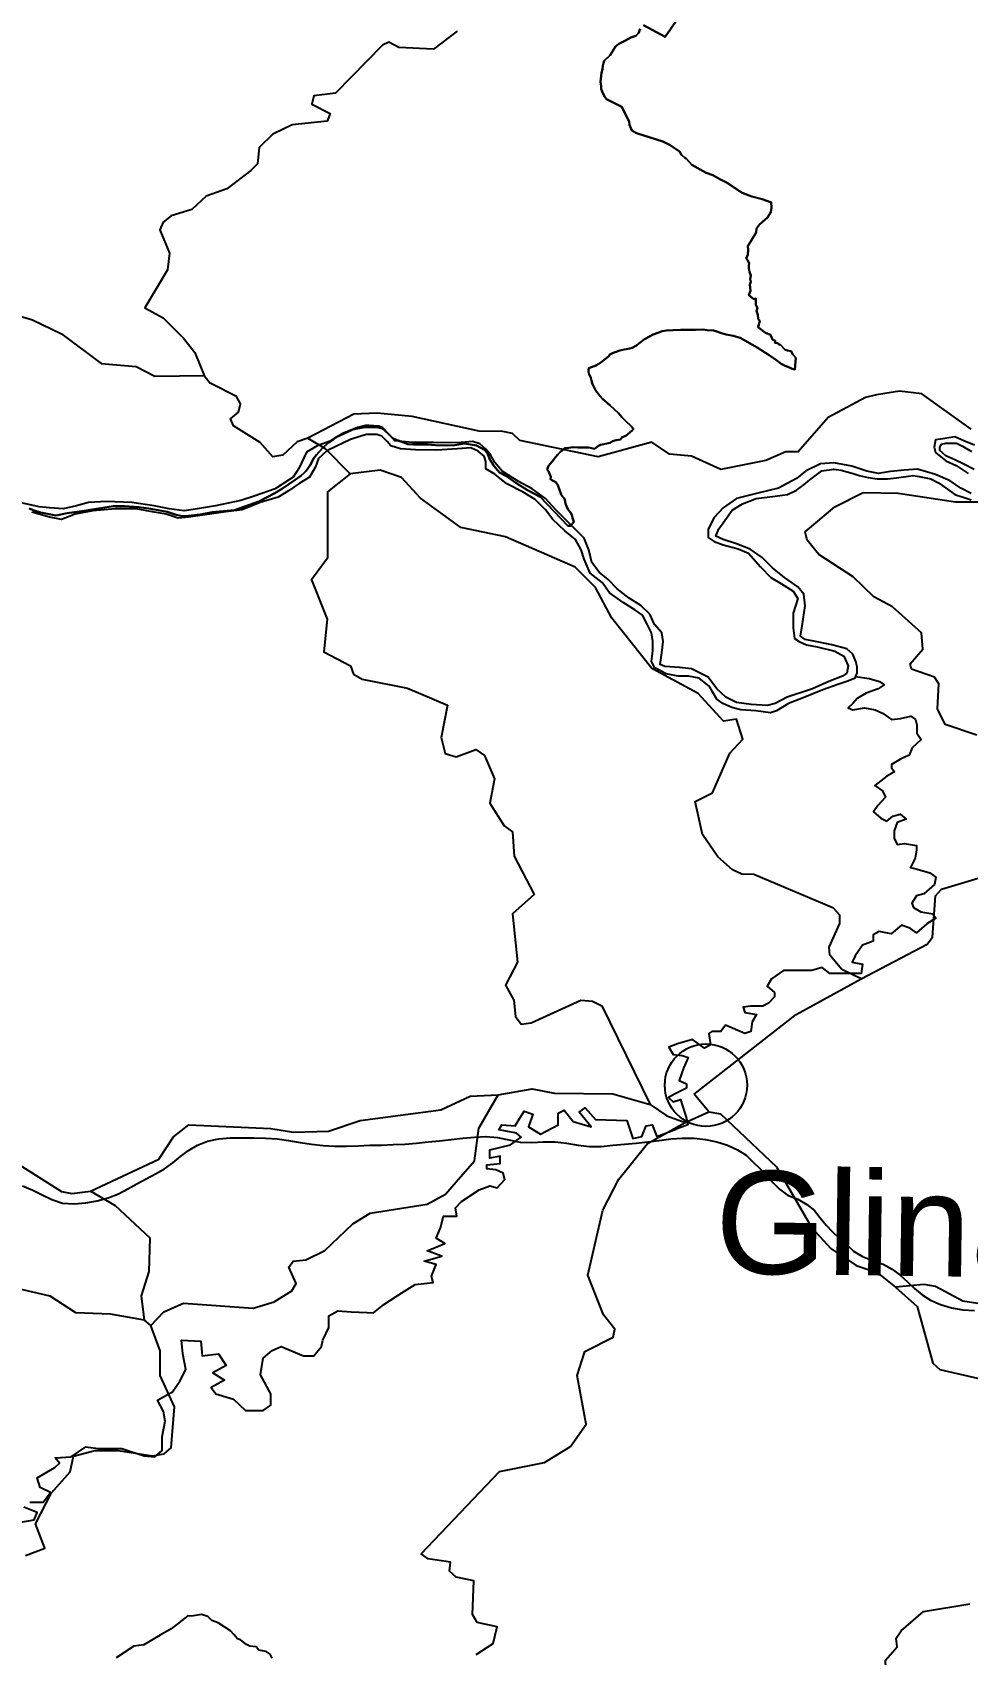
# Model space of a CAD drawing. Header units: metres. Extents: x 13.21 to 19.52, y 42.14 to 46.62.
# Drawn here: x 15.9417 to 16.1456, y 45.2218 to 45.5755 of the extents above; entities that cross this region are included whole.
import ezdxf

# ---------------------------------------------------------------- set-up
doc = ezdxf.new("R2010")
doc.units = ezdxf.units.M
doc.header["$MEASUREMENT"] = 0
for name, color, linetype in [('CESTE', 5, 'Continuous'), ('grad_manji', 1, 'Continuous'), ('hr', 9, 'Continuous'), ('naziv_manji', 1, 'Continuous'), ('PRUGE', 7, 'Continuous'), ('RIJEKE', 4, 'Continuous')]:
    doc.layers.add(name, color=color, linetype=linetype)
doc.styles.get("Standard").update_dxf_attribs({"font": 'arial.ttf'})

msp = doc.modelspace()

# ---------------------------------------------------------------- linework, layer by layer
at = {"layer": 'CESTE'}
for p, q in [((15.97915, 45.50073), (15.98047, 45.49905)), ((16.08923, 45.34013), (16.08599, 45.34402)), ((16.08404, 45.33785), (16.08923, 45.34013)), ((15.9675, 45.29355), (15.96618, 45.2947))]:
    msp.add_line(p, q, dxfattribs=at)
for points in [[(16.03435, 45.5758), (16.02914, 45.57184), (16.0216, 45.57221), (16.0194, 45.57337), (16.01803, 45.57272), (16.00783, 45.56225), (16.00304, 45.56171), (16.00266, 45.55983), (16.0066, 45.55786), (16.00601, 45.55613), (15.99832, 45.55539), (15.99411, 45.55334), (15.99115, 45.5504), (15.99082, 45.54688), (15.98934, 45.54539), (15.98413, 45.54139), (15.97963, 45.53979), (15.97646, 45.53692), (15.97194, 45.53549), (15.97019, 45.53417), (15.96946, 45.53247), (15.97157, 45.52735), (15.97115, 45.52374), (15.96622, 45.51545), (15.97021, 45.51324), (15.97468, 45.50885), (15.97715, 45.50572), (15.97915, 45.50073)], [(15.93685, 45.5143), (15.94173, 45.51287), (15.94805, 45.50981), (15.95672, 45.50333), (15.96433, 45.50268), (15.96842, 45.50054), (15.97915, 45.50073)], [(16.00174, 45.48703), (15.99941, 45.48624), (15.99631, 45.48334), (15.99414, 45.48296), (15.99136, 45.4861), (15.98553, 45.4897), (15.98491, 45.49127), (15.98663, 45.49274), (15.98708, 45.49452), (15.98619, 45.49613), (15.98047, 45.49905)], [(16.14637, 45.48901), (16.13564, 45.49672), (16.13075, 45.4973), (16.12573, 45.49649), (16.12333, 45.49592), (16.11524, 45.49152), (16.10865, 45.48403), (16.10596, 45.48406), (16.10164, 45.48218), (16.09179, 45.48021), (16.08543, 45.4831), (16.08063, 45.48358), (16.07679, 45.48613), (16.06508, 45.48294), (16.04798, 45.48652), (16.04641, 45.48802), (16.0443, 45.48851), (16.03914, 45.48854), (16.02448, 45.49176), (16.01687, 45.49246), (16.0118, 45.49226), (16.00174, 45.48703)], [(16.00174, 45.48703), (16.00555, 45.48477), (16.01101, 45.47924)], [(16.12242, 45.36917), (16.11822, 45.37121), (16.11558, 45.37428), (16.11545, 45.37604), (16.11776, 45.38124), (16.11777, 45.383), (16.1164, 45.38456), (16.099, 45.39191), (16.09638, 45.39196), (16.09436, 45.39293), (16.09114, 45.39578), (16.08781, 45.40059), (16.08624, 45.4078), (16.09003, 45.40974), (16.09378, 45.41836), (16.09663, 45.42142), (16.09524, 45.42578), (16.09241, 45.42536), (16.08684, 45.43135), (16.0768, 45.43682), (16.06806, 45.44778), (16.06446, 45.4545), (16.06005, 45.45888), (16.04488, 45.4655), (16.03516, 45.46758), (16.02633, 45.47393), (16.02217, 45.47843), (16.01751, 45.48003), (16.01101, 45.47924)], [(16.01101, 45.47924), (16.00603, 45.47531), (16.00608, 45.46091), (16.00259, 45.45615), (16.00595, 45.4476), (16.00524, 45.44047), (16.01105, 45.43742), (16.01174, 45.43561), (16.0136, 45.43449), (16.02349, 45.43255), (16.03224, 45.42882), (16.03087, 45.42176), (16.03174, 45.41825), (16.03412, 45.41754), (16.03837, 45.41918), (16.04029, 45.41786), (16.04246, 45.41274), (16.04146, 45.40745), (16.04456, 45.40252), (16.04636, 45.40117), (16.04674, 45.39592), (16.05109, 45.38755), (16.04642, 45.38333), (16.04748, 45.37278), (16.04486, 45.3678), (16.0467, 45.36451), (16.04702, 45.36094), (16.04828, 45.35926), (16.05043, 45.35954), (16.06127, 45.36447), (16.06386, 45.36428), (16.06586, 45.36327), (16.07641, 45.34176)], [(16.14762, 45.42229), (16.14076, 45.42464), (16.13906, 45.42804), (16.13934, 45.4335), (16.13838, 45.43493), (16.13341, 45.4367), (16.1331, 45.43782), (16.13589, 45.44106), (16.13556, 45.4446), (16.12928, 45.45029), (16.12521, 45.45244), (16.12068, 45.45679), (16.11318, 45.46169), (16.11061, 45.46479), (16.11022, 45.46661), (16.11668, 45.47207), (16.12283, 45.47518), (16.13048, 45.47502), (16.143, 45.47314), (16.15572, 45.47315)], [(16.12242, 45.36917), (16.13678, 45.37671), (16.13794, 45.37822), (16.13862, 45.38723), (16.13996, 45.38871), (16.16175, 45.39524)], [(16.08599, 45.34402), (16.10825, 45.36135), (16.12242, 45.36917)], [(15.88756, 45.34829), (15.90116, 45.34019), (15.93658, 45.33004), (15.94803, 45.32282), (15.9503, 45.32238), (15.95439, 45.32287)], [(15.95439, 45.32287), (15.96924, 45.32984), (15.9725, 45.33467), (15.97582, 45.33734), (15.99367, 45.33654), (15.99863, 45.33572), (16.00627, 45.33596), (16.0132, 45.33823), (16.03073, 45.34056), (16.03714, 45.34356), (16.04329, 45.34386)], [(16.03413, 45.32486), (16.0381, 45.32944), (16.03904, 45.33661), (16.04329, 45.34386)], [(16.04329, 45.34386), (16.05065, 45.34518), (16.05554, 45.34426), (16.0683, 45.34407), (16.07641, 45.34176)], [(16.07641, 45.34176), (16.08001, 45.33926), (16.08404, 45.33785)], [(16.08923, 45.34013), (16.09174, 45.33972), (16.10392, 45.32819), (16.11165, 45.31489), (16.11583, 45.31038), (16.1213, 45.30662), (16.12591, 45.3051), (16.1299, 45.30195)], [(16.0385, 45.22181), (16.04218, 45.22425), (16.04304, 45.22787), (16.03867, 45.22879), (16.03764, 45.23054), (16.03798, 45.2379), (16.03411, 45.23871), (16.03264, 45.24001), (16.03286, 45.24193), (16.02797, 45.24271), (16.0265, 45.24378), (16.04359, 45.26171), (16.05339, 45.26367), (16.05906, 45.26722), (16.06247, 45.27203), (16.06051, 45.28265), (16.06215, 45.28793), (16.06837, 45.29104), (16.0687, 45.29277), (16.06622, 45.29591), (16.06284, 45.30457), (16.06608, 45.31871), (16.06956, 45.32545), (16.07585, 45.33328), (16.08404, 45.33785)], [(15.9675, 45.29355), (15.97033, 45.29652), (15.97464, 45.29844), (15.98985, 45.29734), (15.99443, 45.29875), (15.99831, 45.30114), (15.99919, 45.30274), (15.9976, 45.30632), (15.99858, 45.30762), (16.00131, 45.30788), (16.00546, 45.30993), (16.01157, 45.3157), (16.01536, 45.31805), (16.02777, 45.32), (16.03181, 45.32218), (16.03413, 45.32486)], [(15.96618, 45.2947), (15.96549, 45.30007), (15.96716, 45.30534), (15.96736, 45.31258), (15.95984, 45.31963), (15.95439, 45.32287)], [(16.20379, 45.31891), (16.19661, 45.31706), (16.17956, 45.30916), (16.17027, 45.30627), (16.16813, 45.30524), (16.16591, 45.30207), (16.15458, 45.29797), (16.1521, 45.29772), (16.14462, 45.29885), (16.13866, 45.30208), (16.13613, 45.30251), (16.1299, 45.30195)], [(15.96618, 45.2947), (15.95877, 45.29604), (15.95121, 45.29634), (15.94557, 45.29999), (15.93583, 45.30218), (15.93033, 45.30593), (15.92797, 45.30615), (15.9158, 45.3033), (15.90559, 45.30393), (15.90152, 45.302), (15.89682, 45.30118), (15.89052, 45.29338), (15.87587, 45.2871)], [(16.1299, 45.30195), (16.13462, 45.2977), (16.13808, 45.28535), (16.13958, 45.284), (16.15412, 45.28061), (16.15838, 45.27871), (16.16931, 45.27114), (16.17255, 45.26627), (16.17425, 45.26096), (16.18085, 45.25659)], [(15.94022, 45.24345), (15.94439, 45.245), (15.94236, 45.25029), (15.94585, 45.25707), (15.94995, 45.26163), (15.95064, 45.26505), (15.9553, 45.26633), (15.96044, 45.26633), (15.96789, 45.26513), (15.97045, 45.26561), (15.97195, 45.26689), (15.97271, 45.27586), (15.96954, 45.28267), (15.9696, 45.28806), (15.9675, 45.29355)], [(16.153, 45.15509), (16.14076, 45.15851), (16.13906, 45.15975), (16.1371, 45.16312), (16.13622, 45.16858), (16.13386, 45.16879), (16.13557, 45.17902), (16.1247, 45.19111), (16.12424, 45.19288), (16.12573, 45.1963), (16.12385, 45.20139), (16.12481, 45.20496), (16.12818, 45.20982), (16.12773, 45.22058), (16.13028, 45.22354), (16.13008, 45.22538), (16.13115, 45.22699), (16.13601, 45.23119), (16.14608, 45.2329)]]:
    msp.add_lwpolyline(points, dxfattribs=at)
at = {"layer": 'grad_manji'}
msp.add_circle((16.08858, 45.34597), 0.00898, dxfattribs=at)
at = {"layer": 'hr'}
for points in [[(16.07421, 45.57627), (16.07386, 45.57535), (16.07326, 45.57479), (16.07216, 45.57443), (16.07101, 45.57375), (16.0696, 45.57301), (16.06885, 45.5724), (16.06772, 45.57058), (16.06641, 45.56931), (16.06622, 45.5688), (16.06611, 45.56825), (16.06599, 45.56749), (16.0658, 45.56672), (16.06572, 45.56607), (16.06562, 45.5654), (16.06557, 45.56473), (16.0657, 45.56378), (16.06576, 45.56318), (16.06592, 45.56263), (16.06626, 45.56196), (16.06655, 45.56146), (16.06687, 45.56093), (16.07023, 45.5593), (16.0711, 45.55748), (16.07181, 45.55611), (16.0719, 45.55534), (16.07238, 45.5541), (16.07345, 45.55352), (16.07917, 45.55169), (16.08077, 45.55092), (16.0828, 45.54956), (16.08323, 45.54882), (16.08395, 45.54816), (16.08424, 45.54803), (16.0855, 45.54661), (16.08865, 45.54492), (16.09008, 45.54437), (16.09163, 45.54351), (16.09302, 45.54279), (16.09646, 45.54055), (16.09856, 45.5397), (16.1008, 45.53913), (16.10263, 45.53853), (16.10281, 45.53846), (16.10283, 45.53736), (16.10272, 45.53631), (16.10198, 45.53518), (16.10026, 45.53362), (16.09961, 45.53273), (16.09949, 45.53187), (16.0977, 45.52891), (16.0978, 45.52821), (16.09774, 45.52697), (16.09736, 45.52631), (16.09765, 45.52586), (16.09796, 45.5252), (16.09791, 45.5247), (16.09794, 45.52406), (16.0981, 45.52329), (16.09835, 45.52254), (16.09822, 45.52168), (16.09836, 45.52114), (16.09817, 45.52056), (16.09832, 45.51913), (16.09793, 45.51823), (16.09905, 45.51735), (16.09946, 45.51747), (16.09946, 45.51613), (16.09978, 45.5154), (16.09956, 45.51482), (16.09991, 45.51391), (16.09993, 45.51304), (16.10032, 45.51252), (16.09993, 45.51135), (16.10003, 45.5112), (16.10159, 45.51001), (16.10264, 45.50955), (16.10307, 45.50858), (16.10365, 45.50824), (16.10364, 45.5079), (16.10356, 45.50779), (16.10419, 45.50773), (16.10458, 45.5074), (16.10475, 45.50745), (16.10584, 45.50631), (16.10633, 45.50615), (16.10716, 45.50601), (16.10751, 45.50528), (16.10819, 45.50455), (16.10799, 45.50202), (16.10735, 45.50219), (16.10676, 45.50243), (16.10585, 45.5028), (16.10498, 45.50325), (16.10402, 45.50399), (16.10238, 45.50516), (16.09975, 45.50678), (16.0977, 45.50796), (16.09607, 45.50888), (16.09449, 45.50934), (16.09301, 45.50964), (16.09196, 45.50992), (16.09076, 45.5104), (16.09019, 45.51051), (16.08881, 45.51058), (16.08791, 45.51076), (16.08629, 45.51067), (16.08461, 45.51064), (16.08301, 45.51065), (16.08144, 45.51058), (16.08, 45.51053), (16.07899, 45.51039), (16.07809, 45.51003), (16.07703, 45.50963), (16.07624, 45.5092), (16.07519, 45.50864), (16.07453, 45.50815), (16.07391, 45.50765), (16.07341, 45.50724), (16.07328, 45.50716), (16.07249, 45.50675), (16.07198, 45.5066), (16.07077, 45.50634), (16.0698, 45.50612), (16.06877, 45.50582), (16.06816, 45.50557), (16.06765, 45.50525), (16.06731, 45.50486), (16.06637, 45.5041), (16.06566, 45.5035), (16.0652, 45.50323), (16.06445, 45.50284), (16.06339, 45.50247), (16.06307, 45.50227), (16.06293, 45.50199), (16.06296, 45.50151), (16.06313, 45.50089), (16.06347, 45.50023), (16.06348, 45.50017), (16.06364, 45.49964), (16.06387, 45.49881), (16.06441, 45.49767), (16.06486, 45.49701), (16.065, 45.49683), (16.0654, 45.49628), (16.06598, 45.49565), (16.06771, 45.49416), (16.06856, 45.49336), (16.06949, 45.49246), (16.07026, 45.4916), (16.07105, 45.49082), (16.07235, 45.48957), (16.0728, 45.48901), (16.07245, 45.48871), (16.07109, 45.48758), (16.07033, 45.48728), (16.06993, 45.48674), (16.06897, 45.48663), (16.06823, 45.48642), (16.06767, 45.48603), (16.06556, 45.48555), (16.06512, 45.48538), (16.06429, 45.48468), (16.06332, 45.48492), (16.06288, 45.48499), (16.06204, 45.485), (16.06063, 45.48497), (16.05958, 45.48505), (16.05866, 45.48494), (16.0578, 45.48484), (16.05738, 45.48451), (16.0568, 45.48397), (16.05624, 45.48346), (16.05578, 45.48292), (16.05536, 45.4823), (16.05471, 45.48155), (16.05427, 45.48099), (16.05392, 45.48022), (16.05432, 45.47969), (16.05449, 45.47928), (16.05472, 45.47866), (16.05471, 45.47811), (16.05494, 45.47786), (16.05585, 45.47748), (16.05628, 45.47677), (16.05667, 45.47575), (16.057, 45.47477), (16.05733, 45.47431), (16.05769, 45.47394), (16.05782, 45.47357), (16.05796, 45.47278), (16.05814, 45.47218), (16.05843, 45.47156), (16.05901, 45.47081), (16.05932, 45.47029), (16.05944, 45.46967), (16.05978, 45.46878), (16.0591, 45.46795), (16.05844, 45.46793), (16.05243, 45.47428), (16.04963, 45.47567), (16.04711, 45.47727), (16.04509, 45.47872), (16.04354, 45.47956), (16.0423, 45.48097), (16.04146, 45.48238), (16.04097, 45.4837), (16.04012, 45.48454), (16.03853, 45.48544), (16.03593, 45.48589), (16.03384, 45.48551), (16.03196, 45.48544), (16.02961, 45.48548), (16.02788, 45.48566), (16.02484, 45.48565), (16.02358, 45.48573), (16.02055, 45.48689), (16.01795, 45.48911), (16.01669, 45.48945), (16.01521, 45.48947), (16.01416, 45.48942), (16.01155, 45.48896), (16.00792, 45.48724), (16.00689, 45.48649), (16.00619, 45.48603), (16.00492, 45.48476), (16.00363, 45.48337), (16.00307, 45.48267), (16.00228, 45.48118), (16.00143, 45.4799), (16.00095, 45.4795), (16.00025, 45.47884), (15.99897, 45.47797), (15.99625, 45.47604), (15.99457, 45.47504), (15.99107, 45.47324), (15.99006, 45.47284), (15.98579, 45.47135), (15.98093, 45.47089), (15.9783, 45.4704), (15.97572, 45.4701), (15.97485, 45.47006), (15.97404, 45.47014), (15.97285, 45.47042), (15.97107, 45.47097), (15.96912, 45.47137), (15.96712, 45.47173), (15.96491, 45.472), (15.9618, 45.47224), (15.9593, 45.47219), (15.95298, 45.4712), (15.94926, 45.47066), (15.94685, 45.47021), (15.94388, 45.47076), (15.94344, 45.47083), (15.94208, 45.47124), (15.941, 45.47169)], [(15.941, 45.47169), (15.94208, 45.47124), (15.94344, 45.47083), (15.94388, 45.47076), (15.94685, 45.47021), (15.94926, 45.47066), (15.95298, 45.4712), (15.9593, 45.47219), (15.9618, 45.47224), (15.96491, 45.472), (15.96712, 45.47173), (15.96912, 45.47137), (15.97107, 45.47097), (15.97285, 45.47042), (15.97404, 45.47014), (15.97485, 45.47006), (15.97572, 45.4701), (15.9783, 45.4704), (15.98093, 45.47089), (15.98579, 45.47135), (15.99006, 45.47284), (15.99107, 45.47324), (15.99457, 45.47504), (15.99625, 45.47604), (15.99897, 45.47797), (16.00025, 45.47884), (16.00095, 45.4795), (16.00143, 45.4799), (16.00228, 45.48118), (16.00307, 45.48267), (16.00363, 45.48337), (16.00492, 45.48476), (16.00619, 45.48603), (16.00689, 45.48649), (16.00792, 45.48724), (16.01155, 45.48896), (16.01416, 45.48942), (16.01521, 45.48947), (16.01669, 45.48945), (16.01795, 45.48911), (16.02055, 45.48689), (16.02358, 45.48573), (16.02484, 45.48565), (16.02788, 45.48566), (16.02961, 45.48548), (16.03196, 45.48544), (16.03384, 45.48551), (16.03593, 45.48589), (16.03853, 45.48544), (16.04012, 45.48454), (16.04097, 45.4837), (16.04146, 45.48238), (16.0423, 45.48097), (16.04354, 45.47956), (16.04509, 45.47872), (16.04711, 45.47727), (16.04963, 45.47567), (16.05243, 45.47428), (16.05844, 45.46793), (16.0591, 45.46795), (16.05978, 45.46878), (16.05944, 45.46967), (16.05932, 45.47029), (16.05901, 45.47081), (16.05843, 45.47156), (16.05814, 45.47218), (16.05796, 45.47278), (16.05782, 45.47357), (16.05769, 45.47394), (16.05733, 45.47431), (16.057, 45.47477), (16.05667, 45.47575), (16.05628, 45.47677), (16.05585, 45.47748), (16.05494, 45.47786), (16.05471, 45.47811), (16.05472, 45.47866), (16.05449, 45.47928), (16.05432, 45.47969), (16.05392, 45.48022), (16.05427, 45.48099), (16.05471, 45.48155), (16.05536, 45.4823), (16.05578, 45.48292), (16.05624, 45.48346), (16.0568, 45.48397), (16.05738, 45.48451), (16.0578, 45.48484), (16.05866, 45.48494), (16.05958, 45.48505), (16.06063, 45.48497), (16.06204, 45.485), (16.06288, 45.48499), (16.06332, 45.48492), (16.06429, 45.48468), (16.06512, 45.48538), (16.06556, 45.48555), (16.06767, 45.48603), (16.06823, 45.48642), (16.06897, 45.48663), (16.06993, 45.48674), (16.07033, 45.48728), (16.07109, 45.48758), (16.07245, 45.48871), (16.0728, 45.48901), (16.07235, 45.48957), (16.07105, 45.49082), (16.07026, 45.4916), (16.06949, 45.49246), (16.06856, 45.49336), (16.06771, 45.49416), (16.06598, 45.49565), (16.0654, 45.49628), (16.065, 45.49683), (16.06486, 45.49701), (16.06441, 45.49767), (16.06387, 45.49881), (16.06364, 45.49964), (16.06348, 45.50017), (16.06347, 45.50023), (16.06313, 45.50089), (16.06296, 45.50151), (16.06293, 45.50199), (16.06307, 45.50227), (16.06339, 45.50247), (16.06445, 45.50284), (16.0652, 45.50323), (16.06566, 45.5035), (16.06637, 45.5041), (16.06731, 45.50486), (16.06765, 45.50525), (16.06816, 45.50557), (16.06877, 45.50582), (16.0698, 45.50612), (16.07077, 45.50634), (16.07198, 45.5066), (16.07249, 45.50675), (16.07328, 45.50716), (16.07341, 45.50724), (16.07391, 45.50765), (16.07453, 45.50815), (16.07519, 45.50864), (16.07624, 45.5092), (16.07703, 45.50963), (16.07809, 45.51003), (16.07899, 45.51039), (16.08, 45.51053), (16.08144, 45.51058), (16.08301, 45.51065), (16.08461, 45.51064), (16.08629, 45.51067), (16.08791, 45.51076), (16.08881, 45.51058), (16.09019, 45.51051), (16.09076, 45.5104), (16.09196, 45.50992), (16.09301, 45.50964), (16.09449, 45.50934), (16.09607, 45.50888), (16.0977, 45.50796), (16.09975, 45.50678), (16.10238, 45.50516), (16.10402, 45.50399), (16.10498, 45.50325), (16.10585, 45.5028), (16.10676, 45.50243), (16.10735, 45.50219), (16.10799, 45.50202), (16.10819, 45.50455), (16.10751, 45.50528), (16.10716, 45.50601), (16.10633, 45.50615), (16.10584, 45.50631), (16.10475, 45.50745), (16.10458, 45.5074), (16.10419, 45.50773), (16.10356, 45.50779), (16.10364, 45.5079), (16.10365, 45.50824), (16.10307, 45.50858), (16.10264, 45.50955), (16.10159, 45.51001), (16.10003, 45.5112), (16.09993, 45.51135), (16.10032, 45.51252), (16.09993, 45.51304), (16.09991, 45.51391), (16.09956, 45.51482), (16.09978, 45.5154), (16.09946, 45.51613), (16.09946, 45.51747), (16.09905, 45.51735), (16.09793, 45.51823), (16.09832, 45.51913), (16.09817, 45.52056), (16.09836, 45.52114), (16.09822, 45.52168), (16.09835, 45.52254), (16.0981, 45.52329), (16.09794, 45.52406), (16.09791, 45.5247), (16.09796, 45.5252), (16.09765, 45.52586), (16.09736, 45.52631), (16.09774, 45.52697), (16.0978, 45.52821), (16.0977, 45.52891), (16.09949, 45.53187), (16.09961, 45.53273), (16.10026, 45.53362), (16.10198, 45.53518), (16.10272, 45.53631), (16.10283, 45.53736), (16.10281, 45.53846), (16.10263, 45.53853), (16.1008, 45.53913), (16.09856, 45.5397), (16.09646, 45.54055), (16.09302, 45.54279), (16.09163, 45.54351), (16.09008, 45.54437), (16.08865, 45.54492), (16.0855, 45.54661), (16.08424, 45.54803), (16.08395, 45.54816), (16.08323, 45.54882), (16.0828, 45.54956), (16.08077, 45.55092), (16.07917, 45.55169), (16.07345, 45.55352), (16.07238, 45.5541), (16.0719, 45.55534), (16.07181, 45.55611), (16.0711, 45.55748), (16.07023, 45.5593), (16.06687, 45.56093), (16.06655, 45.56146), (16.06626, 45.56196), (16.06592, 45.56263), (16.06576, 45.56318), (16.0657, 45.56378), (16.06557, 45.56473), (16.06562, 45.5654), (16.06572, 45.56607), (16.0658, 45.56672), (16.06599, 45.56749), (16.06611, 45.56825), (16.06622, 45.5688), (16.06641, 45.56931), (16.06772, 45.57058), (16.06885, 45.5724), (16.0696, 45.57301), (16.07101, 45.57375), (16.07216, 45.57443), (16.07326, 45.57479), (16.07386, 45.57535), (16.07421, 45.57627)], [(16.08254, 45.57862), (16.07965, 45.57456), (16.07499, 45.57708)], [(16.07499, 45.57708), (16.07965, 45.57456), (16.08254, 45.57862)], [(15.99398, 45.22102), (15.99356, 45.22189), (15.99268, 45.22249), (15.99105, 45.22281), (15.99047, 45.22354), (15.98915, 45.22367), (15.98842, 45.22401), (15.9871, 45.22502), (15.98646, 45.22523), (15.98565, 45.22622), (15.98487, 45.22701), (15.9822, 45.22877), (15.98081, 45.22927), (15.97999, 45.23009), (15.97858, 45.23053), (15.97641, 45.23019), (15.97562, 45.23026), (15.97193, 45.22742), (15.96953, 45.22604), (15.96602, 45.22391), (15.96383, 45.22367), (15.96, 45.22113)]]:
    msp.add_lwpolyline(points, dxfattribs=at)
at = {"layer": 'PRUGE'}
msp.add_lwpolyline([(15.93955, 45.32401), (15.94177, 45.32311), (15.94385, 45.32207), (15.94595, 45.32105), (15.94829, 45.32027), (15.95078, 45.32007), (15.95333, 45.32033), (15.95581, 45.32078), (15.9582, 45.32141), (15.96046, 45.32224), (15.96249, 45.32333), (15.9645, 45.32445), (15.96651, 45.32555), (15.96858, 45.3266), (15.97053, 45.32776), (15.97234, 45.32902), (15.97399, 45.33039), (15.97573, 45.33172), (15.97767, 45.33289), (15.97991, 45.33377), (15.98234, 45.33429), (15.98488, 45.33452), (15.98488, 45.33452), (15.98743, 45.33448), (15.98999, 45.33448), (15.99254, 45.33443), (15.99507, 45.33426), (15.99758, 45.33392), (16.00006, 45.33349), (16.00255, 45.33309), (16.00508, 45.3328), (16.00761, 45.33264), (16.01016, 45.33267), (16.01272, 45.33275), (16.01526, 45.33285), (16.01782, 45.33291), (16.02036, 45.333), (16.02291, 45.33313), (16.02545, 45.33332), (16.02797, 45.33358), (16.0305, 45.33386), (16.03302, 45.33409), (16.03554, 45.33438), (16.03807, 45.33464), (16.04062, 45.3348), (16.04062, 45.3348), (16.04313, 45.33454), (16.04559, 45.33405), (16.04806, 45.33357), (16.05058, 45.33349), (16.05314, 45.33361), (16.05314, 45.33361), (16.0557, 45.33364), (16.0582, 45.33333), (16.06068, 45.33288), (16.06321, 45.3326), (16.06575, 45.33263), (16.06828, 45.33286), (16.07082, 45.33309), (16.07335, 45.33332), (16.07588, 45.33359), (16.07837, 45.33393), (16.0809, 45.33424), (16.08343, 45.33443), (16.08343, 45.33443), (16.08599, 45.33441), (16.0885, 45.33412), (16.09094, 45.33358), (16.0933, 45.33287), (16.09543, 45.33189), (16.09731, 45.33067), (16.09883, 45.32922), (16.10035, 45.32777), (16.10183, 45.32631), (16.10313, 45.32476), (16.1046, 45.32328), (16.10636, 45.32199), (16.10859, 45.32109), (16.11057, 45.31997), (16.11223, 45.31861), (16.11346, 45.31702), (16.11484, 45.31538), (16.11607, 45.31409), (16.11761, 45.31264), (16.11923, 45.31125), (16.12075, 45.30981), (16.12269, 45.30863), (16.12492, 45.30776), (16.12719, 45.30695), (16.1292, 45.30583), (16.13093, 45.30452), (16.13249, 45.30309), (16.13403, 45.30166), (16.13569, 45.30028), (16.13755, 45.29906), (16.13974, 45.29812), (16.14209, 45.29743), (16.14457, 45.29699), (16.14711, 45.29681)], dxfattribs=at)
at = {"layer": 'RIJEKE'}
for points in [[(16.10203, 45.42873), (16.09845, 45.42896), (16.0952, 45.42942), (16.09293, 45.43057), (16.09098, 45.43241), (16.08903, 45.43493), (16.08545, 45.43676), (16.08284, 45.437), (16.07959, 45.43723), (16.07862, 45.43768), (16.07894, 45.4402), (16.07927, 45.44272), (16.07895, 45.44456), (16.07732, 45.4464), (16.07636, 45.44868), (16.0744, 45.45052), (16.07181, 45.45213), (16.0692, 45.45419), (16.06723, 45.45625), (16.06529, 45.45785), (16.06367, 45.45992), (16.06302, 45.46267), (16.06205, 45.4652), (16.06042, 45.4668), (16.05815, 45.46909), (16.05586, 45.47138), (16.05358, 45.4739), (16.05065, 45.47597), (16.04773, 45.47757), (16.04416, 45.47986), (16.04252, 45.4817), (16.04154, 45.48353), (16.04058, 45.48467), (16.03927, 45.48582), (16.03765, 45.48629), (16.03765, 45.48629), (16.03438, 45.48605), (16.02918, 45.48606), (16.02461, 45.48606), (16.02073, 45.48643), (16.01939, 45.48789), (16.01813, 45.48929), (16.01725, 45.48968), (16.01512, 45.48981), (16.01512, 45.48981), (16.01437, 45.4898), (16.01256, 45.4894), (16.0093, 45.48802), (16.00663, 45.48641), (16.00377, 45.48537), (16.00148, 45.484), (15.99986, 45.48056), (15.99856, 45.4785), (15.99778, 45.47801), (15.99464, 45.47598), (15.99008, 45.47437), (15.98714, 45.47347), (15.98161, 45.47231), (15.9777, 45.47163), (15.97478, 45.47117), (15.97152, 45.47163), (15.96826, 45.47231), (15.96338, 45.47299), (15.95783, 45.47321), (15.95783, 45.47321), (15.95394, 45.47299), (15.95132, 45.4723), (15.9484, 45.47161), (15.94546, 45.47185), (15.94318, 45.47207), (15.93894, 45.47299)], [(16.12116, 45.43508), (16.12093, 45.43467), (16.1193, 45.43399), (16.11734, 45.4333), (16.11409, 45.43216), (16.11016, 45.43056), (16.10659, 45.42917), (16.10398, 45.42758), (16.10267, 45.42712), (16.09942, 45.42758), (16.09617, 45.42782), (16.09422, 45.42828), (16.09228, 45.42919), (16.09098, 45.43011), (16.09, 45.43172), (16.08935, 45.43286), (16.08707, 45.43471), (16.08479, 45.43516), (16.08479, 45.43516), (16.08251, 45.43516), (16.07991, 45.43562), (16.07742, 45.43699), (16.07667, 45.43837), (16.07699, 45.44067), (16.07699, 45.44273), (16.07667, 45.44456), (16.0757, 45.44663), (16.07472, 45.44845), (16.07309, 45.44961), (16.07049, 45.45121), (16.06757, 45.45328), (16.06595, 45.45556), (16.06334, 45.45763), (16.06204, 45.46062), (16.06139, 45.46268), (16.0601, 45.46496), (16.0578, 45.4668), (16.05522, 45.46932), (16.05359, 45.47138), (16.05131, 45.47368), (16.04871, 45.47528), (16.04512, 45.47711), (16.04252, 45.47918), (16.04057, 45.48033), (16.04057, 45.48193), (16.04024, 45.48308), (16.03894, 45.48422), (16.03731, 45.48491), (16.03731, 45.48491), (16.03438, 45.48468), (16.02981, 45.48445), (16.02525, 45.48446), (16.022, 45.48468), (16.01985, 45.48537), (16.01906, 45.48629), (16.0179, 45.48747), (16.01683, 45.48782), (16.01683, 45.48782), (16.01545, 45.48782), (16.01458, 45.48785), (16.01458, 45.48785), (16.01333, 45.48746), (16.01107, 45.48678), (16.00801, 45.48528), (16.00589, 45.48425), (16.00409, 45.48263), (16.00342, 45.48079), (16.00213, 45.4785), (15.99985, 45.47712), (15.99756, 45.47552), (15.9953, 45.47415), (15.99138, 45.47301), (15.98748, 45.4714), (15.98389, 45.47094), (15.98031, 45.47048), (15.97575, 45.46979), (15.97346, 45.46956), (15.97086, 45.47048), (15.96826, 45.47093), (15.96435, 45.47162), (15.96435, 45.47162), (15.9598, 45.47162), (15.95492, 45.47116), (15.951, 45.47047), (15.94806, 45.46932), (15.94546, 45.46978), (15.94156, 45.47092)], [(16.1471, 45.48551), (16.14482, 45.48643), (16.14286, 45.48735), (16.14286, 45.48735), (16.14026, 45.48689), (16.13862, 45.48666), (16.1383, 45.48506), (16.13862, 45.48391), (16.14089, 45.48208), (16.14313, 45.48108), (16.14576, 45.47932)], [(16.14708, 45.48023), (16.1448, 45.48137), (16.14285, 45.4823), (16.14089, 45.48322), (16.13959, 45.48436), (16.13959, 45.48506), (16.13992, 45.48575), (16.1409, 45.48597), (16.14318, 45.48597), (16.14318, 45.48597), (16.14448, 45.48528), (16.14644, 45.48414)], [(16.14641, 45.47496), (16.14413, 45.47612), (16.14186, 45.47772), (16.1386, 45.4791), (16.13469, 45.48025), (16.13469, 45.48025), (16.13177, 45.48003), (16.12883, 45.4798), (16.12622, 45.47934), (16.12362, 45.47981), (16.12038, 45.48095), (16.11646, 45.48165), (16.11646, 45.48165), (16.11353, 45.48142), (16.11027, 45.47983), (16.1083, 45.47822), (16.1044, 45.47616), (16.09985, 45.47502), (16.09527, 45.47388), (16.09235, 45.47182), (16.09039, 45.46976), (16.08908, 45.46723), (16.08908, 45.4654), (16.09037, 45.46448), (16.09234, 45.4638), (16.09559, 45.46288), (16.09786, 45.46195), (16.10045, 45.45899), (16.10273, 45.45668), (16.10502, 45.45531), (16.1076, 45.4537), (16.10858, 45.4521), (16.1076, 45.44888), (16.10761, 45.44569), (16.10791, 45.44339), (16.1089, 45.4427), (16.11052, 45.44201), (16.1128, 45.44155), (16.1167, 45.44063), (16.11866, 45.43949), (16.11961, 45.43742), (16.11929, 45.43582), (16.11833, 45.43513), (16.11538, 45.43399), (16.1118, 45.43239), (16.10626, 45.43056), (16.10367, 45.42919), (16.10203, 45.42873)], [(16.12116, 45.43508), (16.12157, 45.43582), (16.12157, 45.43718), (16.12124, 45.43834), (16.12061, 45.43994), (16.11931, 45.44109), (16.11605, 45.44201), (16.11248, 45.4427), (16.1102, 45.44316), (16.10921, 45.44385), (16.10956, 45.44614), (16.11022, 45.45049), (16.10989, 45.45301), (16.10859, 45.45462), (16.10568, 45.45668), (16.10306, 45.45875), (16.1008, 45.46103), (16.09819, 45.46287), (16.09526, 45.46402), (16.09233, 45.46494), (16.0907, 45.46564), (16.09137, 45.46724), (16.09267, 45.46907), (16.09429, 45.47136), (16.09657, 45.47273), (16.09951, 45.47387), (16.10309, 45.47432), (16.10634, 45.47479), (16.10831, 45.4757), (16.10993, 45.47684), (16.11125, 45.47798), (16.11381, 45.47992), (16.11645, 45.48027), (16.11645, 45.48027), (16.11809, 45.48004), (16.12068, 45.47935), (16.12198, 45.47889), (16.12393, 45.47843), (16.1259, 45.4782), (16.12818, 45.4782), (16.13013, 45.47842), (16.13372, 45.47888), (16.13372, 45.47888), (16.13503, 45.47865), (16.13763, 45.47819), (16.13926, 45.47728), (16.14121, 45.47589), (16.14283, 45.47474), (16.14511, 45.47405), (16.1464, 45.47359)], [(16.12116, 45.43508), (16.12418, 45.43467), (16.12645, 45.43398), (16.12743, 45.43329), (16.12612, 45.43238), (16.12351, 45.43147), (16.12157, 45.43031), (16.12058, 45.42917), (16.1196, 45.42825), (16.12058, 45.42779), (16.12318, 45.42825), (16.12318, 45.42825), (16.12545, 45.42779), (16.12708, 45.42709), (16.12903, 45.42572), (16.13099, 45.42595), (16.13327, 45.42641), (16.13327, 45.42641), (16.13424, 45.42571), (16.13456, 45.42457), (16.13457, 45.42274), (16.13553, 45.42136), (16.13455, 45.42045), (16.13357, 45.41953), (16.13292, 45.41792), (16.13097, 45.41702), (16.12902, 45.41587), (16.129, 45.41518), (16.12966, 45.41427), (16.12803, 45.41334), (16.12542, 45.41129), (16.12706, 45.41015), (16.1277, 45.40877), (16.12607, 45.40693), (16.12508, 45.40557), (16.12671, 45.4042), (16.128, 45.4035), (16.12931, 45.40465), (16.13093, 45.40509), (16.13093, 45.40509), (16.13225, 45.40395), (16.13029, 45.40326), (16.12963, 45.40143), (16.12962, 45.39983), (16.13028, 45.39845), (16.1319, 45.39868), (16.1319, 45.39868), (16.1345, 45.39822), (16.1345, 45.3973), (16.13416, 45.39547), (16.13319, 45.39341), (16.13463, 45.39307), (16.13741, 45.39226), (16.13871, 45.39133), (16.13838, 45.38974), (16.1361, 45.38768), (16.13447, 45.38723), (16.13349, 45.38562), (16.13382, 45.38471), (16.13544, 45.38379), (16.13804, 45.38331), (16.13869, 45.38241), (16.13672, 45.38111), (16.13446, 45.37921), (16.13316, 45.38012), (16.1312, 45.38082), (16.1312, 45.38082), (16.12893, 45.37899), (16.12632, 45.37945), (16.12632, 45.37945), (16.12503, 45.37876), (16.12502, 45.37739), (16.12274, 45.37647), (16.1211, 45.37417), (16.12046, 45.3728), (16.12274, 45.37234), (16.1224, 45.37029), (16.11882, 45.37029), (16.11646, 45.37029), (16.11558, 45.37029), (16.11395, 45.37166), (16.11395, 45.37166), (16.11168, 45.37098), (16.10843, 45.37098), (16.1055, 45.37099), (16.1029, 45.36915), (16.10192, 45.36755), (16.10354, 45.36618), (16.10353, 45.36525), (16.10224, 45.36388), (16.10094, 45.3632), (16.09834, 45.3632), (16.09672, 45.36297), (16.09703, 45.36183), (16.09963, 45.36136), (16.09865, 45.35976), (16.09834, 45.3577), (16.09703, 45.35724), (16.09281, 45.35908), (16.09281, 45.35908), (16.09183, 45.3577), (16.08987, 45.3577), (16.08922, 45.35725), (16.08955, 45.35473), (16.08824, 45.35404), (16.08565, 45.35589), (16.08565, 45.35589), (16.0824, 45.35495), (16.08045, 45.35428), (16.08142, 45.35267), (16.08336, 45.35244), (16.08467, 45.35199), (16.08369, 45.3497), (16.08272, 45.34695), (16.08433, 45.34626), (16.08433, 45.34534), (16.08174, 45.34397), (16.08043, 45.34328), (16.08141, 45.34236), (16.08303, 45.34282), (16.08303, 45.34282), (16.08433, 45.33869), (16.08465, 45.33731), (16.08205, 45.33641)], [(15.94113, 45.25507), (15.94405, 45.25507), (15.94567, 45.25713), (15.94339, 45.25828), (15.94275, 45.26034), (15.94663, 45.26264), (15.94761, 45.26355), (15.94664, 45.2647), (15.95019, 45.26493), (15.95335, 45.26709), (15.95335, 45.26709), (15.95604, 45.26676), (15.96124, 45.26676), (15.96124, 45.26676), (15.9661, 45.26517), (15.96837, 45.26494), (15.97, 45.26631), (15.97, 45.26929), (15.97065, 45.27273), (15.97032, 45.27479), (15.96901, 45.2773), (15.97226, 45.27914), (15.97388, 45.28143), (15.97518, 45.28396), (15.97453, 45.28739), (15.97421, 45.29038), (15.97421, 45.29038), (15.97843, 45.29014), (15.97875, 45.28693), (15.98232, 45.2874), (15.98232, 45.2874), (15.98394, 45.28487), (15.98103, 45.28327), (15.98362, 45.28166), (15.9807, 45.28006), (15.98167, 45.27868), (15.98558, 45.27754), (15.98816, 45.27502), (15.99205, 45.27502), (15.99368, 45.27617), (15.99369, 45.27868), (15.99141, 45.28281), (15.99205, 45.28648), (15.994, 45.28808), (15.99595, 45.289), (15.99595, 45.289), (16.00082, 45.28694), (16.0031, 45.28694), (16.00472, 45.289), (16.00505, 45.29038), (16.00635, 45.29313), (16.00634, 45.29565), (16.00829, 45.29679), (16.00829, 45.29679), (16.01122, 45.29656), (16.01472, 45.2964), (16.01608, 45.29633), (16.01836, 45.29816), (16.02225, 45.30069), (16.02519, 45.30252), (16.02909, 45.30297), (16.02874, 45.30435), (16.02973, 45.30688), (16.02712, 45.30756), (16.03101, 45.30869), (16.02778, 45.30985), (16.03167, 45.31146), (16.02972, 45.3126), (16.0307, 45.31489), (16.03135, 45.31741), (16.03427, 45.3174), (16.03395, 45.31925), (16.03525, 45.32062), (16.03915, 45.32314), (16.04143, 45.32405), (16.04143, 45.32405), (16.04305, 45.32359), (16.04469, 45.32543), (16.04435, 45.32679), (16.04273, 45.32749), (16.04079, 45.32773), (16.04078, 45.32863), (16.04371, 45.32886), (16.0437, 45.33046), (16.0437, 45.33046), (16.04143, 45.33002), (16.04143, 45.33185), (16.04597, 45.33298), (16.04826, 45.3346), (16.04728, 45.33551), (16.04502, 45.33596), (16.04339, 45.3362), (16.04403, 45.33734), (16.04403, 45.33734), (16.04696, 45.33711), (16.04783, 45.33856), (16.0489, 45.34031), (16.0489, 45.34031), (16.05086, 45.33964), (16.04987, 45.33688), (16.05248, 45.33527), (16.05638, 45.33734), (16.05637, 45.33985), (16.05768, 45.34055), (16.05768, 45.34055), (16.05964, 45.33802), (16.06353, 45.33687), (16.06094, 45.34008), (16.06224, 45.341), (16.06224, 45.341), (16.0645, 45.33848), (16.07133, 45.33825), (16.07263, 45.33435), (16.07457, 45.33481), (16.07555, 45.3371), (16.07685, 45.33732), (16.07685, 45.33732), (16.07783, 45.3348), (16.08205, 45.33641)], [(15.93919, 45.25072), (15.94211, 45.25117), (15.94275, 45.25278), (15.93984, 45.25393)]]:
    msp.add_lwpolyline(points, dxfattribs=at)

# ---------------------------------------------------------------- texts
at = {"layer": 'naziv_manji', "insert": (16.09075, 45.32741), "char_height": 0.0224579, "width": 0.0786026, "attachment_point": 1, "rotation": 359.2206}
msp.add_mtext('{\\fArial CE|b0|i0|c238|p34;Glina}        ', dxfattribs=at)

doc.saveas('drawing.dxf')
